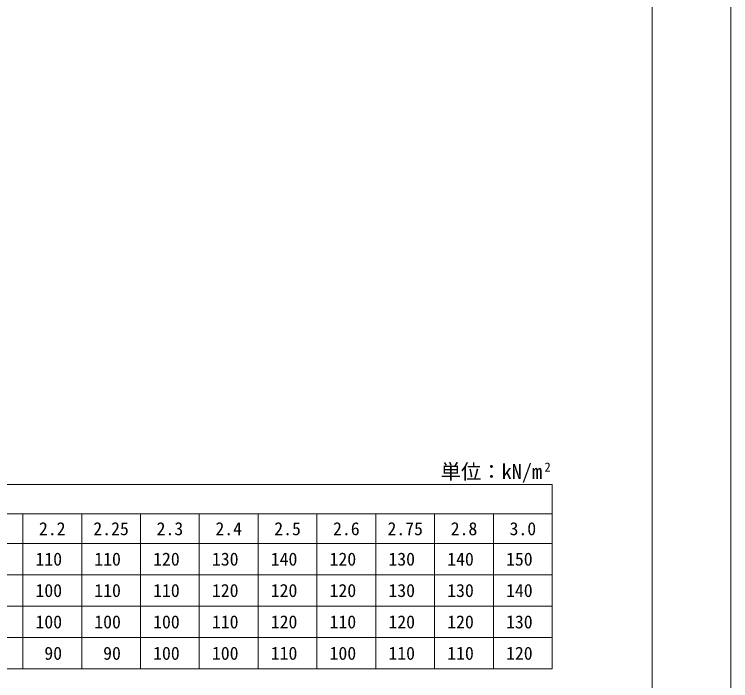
# Model space of a CAD drawing. Units: millimetres at full size, sheet at 1:20; details may follow other scales. Extents: x 0 to 16820, y 0 to 11880.
# Drawn here: x 13167 to 16820, y 2571 to 5968 of the extents above; entities that cross this region are included whole.
import ezdxf
from ezdxf.enums import TextEntityAlignment as Align

# ---------------------------------------------------------------- set-up
doc = ezdxf.new("R2010")
doc.units = ezdxf.units.MM
doc.header["$LTSCALE"] = 20
doc.layers.add('D-MTR', color=7, linetype='Continuous')
doc.layers.add('D-MTR-TXT', color=7, linetype='Continuous')
for name, color, linetype, lineweight in [('D-MTR-FRAM', 7, 'Continuous', 13), ('D-MTR-LINE', 7, 'Continuous', 13), ('D-TTL', 2, 'Continuous', 13), ('D-TTL-TXT', 7, 'Continuous', 13)]:
    doc.layers.add(name, color=color, linetype=linetype, lineweight=lineweight)
doc.styles.add('ＭＳ ゴシック', font='')
doc.styles.get('ＭＳ ゴシック').set_extended_font_data('MS Gothic')

msp = doc.modelspace()

# ---------------------------------------------------------------- linework, layer by layer
at = {"layer": 'D-MTR-FRAM'}
for p, q in [((8610, 3570.78), (15910, 3570.78)), ((9310, 3420.78), (15910, 3420.78))]:
    msp.add_line(p, q, dxfattribs=at)
at = {"layer": 'D-MTR-LINE'}
for p, q in [((15910, 3570.78), (15910, 2630.78)), ((13210, 3420.78), (13210, 2630.78)), ((13510, 3420.78), (13510, 2630.78)), ((13810, 3420.78), (13810, 2630.78)), ((14110, 3420.78), (14110, 2630.78)), ((14410, 3420.78), (14410, 2630.78)), ((14710, 3420.78), (14710, 2630.78)), ((15010, 3420.78), (15010, 2630.78)), ((15310, 3420.78), (15310, 2630.78)), ((15610, 3420.78), (15610, 2630.78)), ((8610, 3270.78), (15910, 3270.78)), ((8610, 3110.78), (15910, 3110.78)), ((8610, 2950.78), (15910, 2950.78)), ((8610, 2790.78), (15910, 2790.78)), ((8610, 2630.78), (15910, 2630.78))]:
    msp.add_line(p, q, dxfattribs=at)
at = {"layer": 'D-TTL'}
for points in [[(0, 0), (16820, 0), (16820, 11880), (0, 11880)], [(400, 400), (16420, 400), (16420, 11480), (400, 11480)]]:
    msp.add_lwpolyline(points, close=True, dxfattribs=at)

# ---------------------------------------------------------------- texts
at = {"layer": 'D-MTR', "style": 'ＭＳ ゴシック'}
msp.add_text('単位：kN/m ', height=75.95, dxfattribs=at).set_placement((15910, 3576.21), align=Align.BOTTOM_RIGHT)
at = {"layer": 'D-MTR-TXT', "style": 'ＭＳ ゴシック'}
for s, p in [('2.2', (13360, 3345.78)), ('2.25', (13660, 3345.78)), ('2.3', (13960, 3345.78)), ('2.4', (14260, 3345.78)), ('2.5', (14560, 3345.78)), ('2.6', (14860, 3345.78)), ('2.75', (15160, 3345.78)), ('2.8', (15460, 3345.78)), ('3.0', (15760, 3345.78))]:
    msp.add_text(s, height=66.46, dxfattribs=at).set_placement(p, align=Align.MIDDLE_CENTER)
for s, p in [('110', (13410, 3190.78)), ('110', (13710, 3190.78)), ('120', (14010, 3190.78)), ('130', (14310, 3190.78)), ('140', (14610, 3190.78)), ('120', (14910, 3190.78)), ('130', (15210, 3190.78)), ('140', (15510, 3190.78)), ('150', (15810, 3190.78)), ('100', (13410, 3030.78)), ('110', (13710, 3030.78)), ('110', (14010, 3030.78)), ('120', (14310, 3030.78)), ('120', (14610, 3030.78)), ('120', (14910, 3030.78)), ('130', (15210, 3030.78)), ('130', (15510, 3030.78)), ('140', (15810, 3030.78)), ('100', (13410, 2870.78)), ('100', (13710, 2870.78)), ('100', (14010, 2870.78)), ('110', (14310, 2870.78)), ('120', (14610, 2870.78)), ('110', (14910, 2870.78)), ('120', (15210, 2870.78)), ('120', (15510, 2870.78)), ('130', (15810, 2870.78)), ('90', (13410, 2710.78)), ('90', (13710, 2710.78)), ('100', (14010, 2710.78)), ('100', (14310, 2710.78)), ('110', (14610, 2710.78)), ('100', (14910, 2710.78)), ('110', (15210, 2710.78)), ('110', (15510, 2710.78)), ('120', (15810, 2710.78))]:
    msp.add_text(s, height=66.46, dxfattribs=at).set_placement(p, align=Align.MIDDLE_RIGHT)
at = {"layer": 'D-TTL-TXT', "style": 'ＭＳ ゴシック'}
msp.add_text('2', height=47.47, dxfattribs=at).set_placement((15870, 3621.67), align=Align.BOTTOM_LEFT)

doc.saveas('drawing.dxf')
